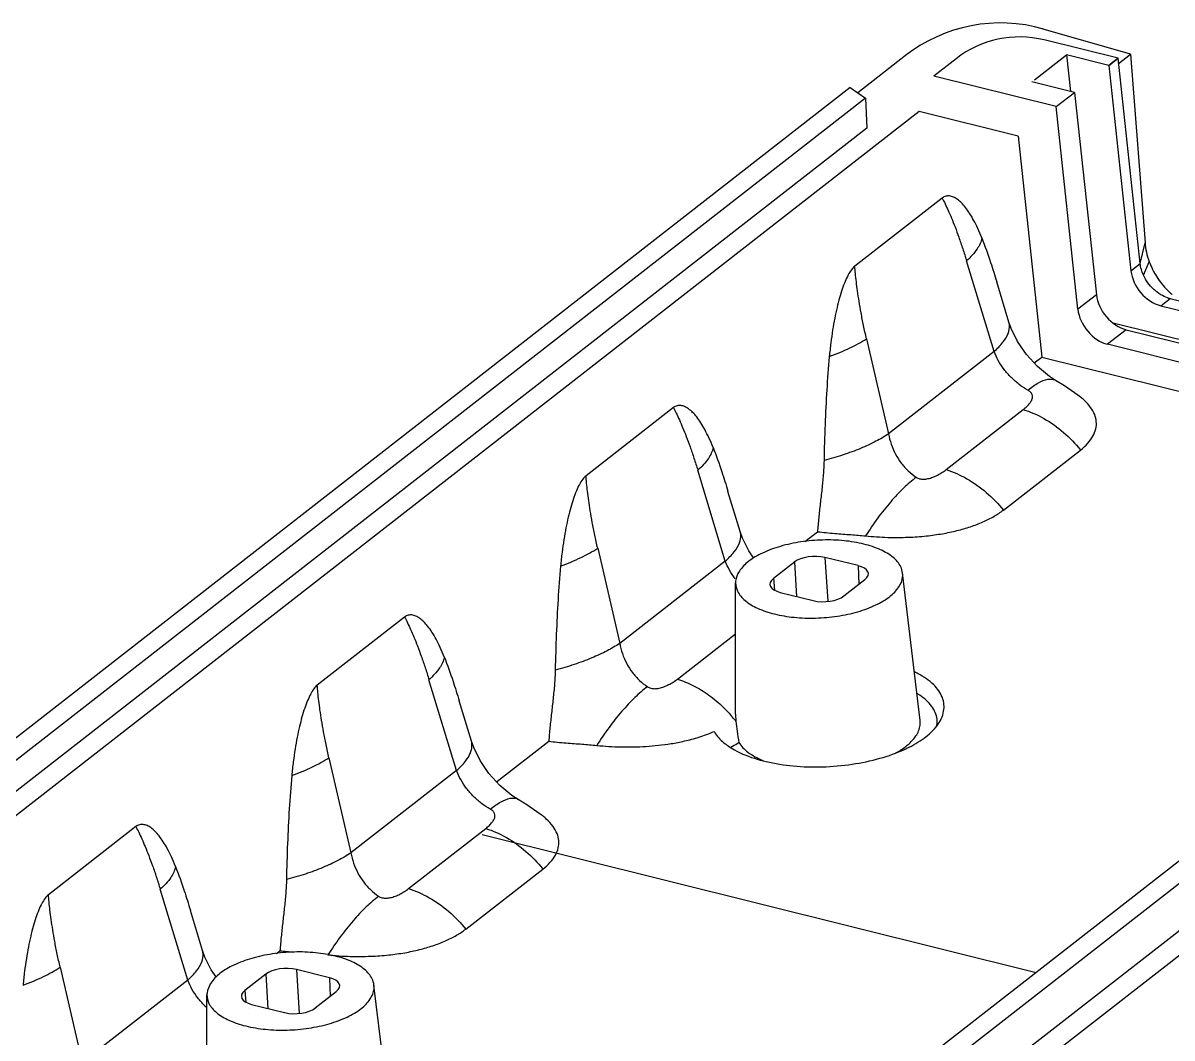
# Model space of a CAD drawing. Header units: inches. Extents: x 3700 to 4563, y 1353 to 2328.
# Drawn here: x 3989.72 to 4012.03, y 1443.1 to 1462.81 of the extents above; entities that cross this region are included whole.
import ezdxf

# ---------------------------------------------------------------- set-up
doc = ezdxf.new("R2010")
doc.units = ezdxf.units.IN
doc.header["$LTSCALE"] = 0.5
doc.layers.add('02___PRT_ALL_AXES', color=7, linetype='Continuous')
doc.layers.add('06___PRT_ALL_SURFS', color=7, linetype='Continuous')

msp = doc.modelspace()

# ---------------------------------------------------------------- linework, layer by layer
at = {"color": 7, "linetype": 'Continuous'}
for p, q in [((4011.222, 1462.207), (4009.531, 1462.696)), ((4010.981, 1462.128), (4009.549, 1462.484)), ((4007.836, 1462.12), (4007.405, 1461.784)), ((4009.357, 1461.708), (4009.983, 1462.196)), ((4010.806, 1461.991), (4009.983, 1462.196)), ((4009.983, 1462.196), (4010.061, 1461.484)), ((4011.412, 1458.143), (4010.981, 1462.128)), ((4011.222, 1462.207), (4011.505, 1458.543)), ((4010.806, 1461.991), (4011.233, 1458.003)), ((4009.782, 1461.193), (4007.405, 1461.784)), ((4010.133, 1461.466), (4009.309, 1461.671)), ((4005.781, 1461.563), (3972.814, 1435.858)), ((4010.133, 1461.466), (4010.562, 1457.537)), ((4006.076, 1461.354), (3973.24, 1435.752)), ((4006.076, 1461.354), (4006.102, 1460.769)), ((4007.119, 1461.095), (3972.877, 1434.397)), ((4009.042, 1460.616), (4007.119, 1461.095)), ((4006.102, 1460.769), (3973.276, 1435.174)), ((4009.042, 1460.616), (4009.499, 1456.325)), ((4007.568, 1459.414), (4005.871, 1458.091)), ((4011.412, 1458.143), (4011.505, 1458.543)), ((3990.968, 1428.66), (4028.793, 1458.152)), ((4008.575, 1456.432), (4008.041, 1458.197)), ((4011.233, 1458.003), (4011.412, 1458.143)), ((4011.475, 1457.918), (4011.588, 1458.175)), ((4026.525, 1457.732), (3992.265, 1431.02)), ((4026.952, 1457.626), (3992.692, 1430.913)), ((4008.863, 1457.005), (4008.627, 1457.785)), ((4010.562, 1457.537), (4010.201, 1457.255)), ((4011.812, 1457.322), (4011.991, 1457.462)), ((4011.957, 1457.472), (4011.943, 1457.476)), ((4011.991, 1457.462), (4022.748, 1454.786)), ((4011.812, 1457.322), (4022.568, 1454.646)), ((4022.017, 1454.216), (4010.888, 1456.985)), ((4011.142, 1456.856), (4010.78, 1456.574)), ((4011.142, 1456.856), (4021.953, 1454.167)), ((4006.098, 1456.682), (4006.526, 1454.834)), ((4021.591, 1453.884), (4010.78, 1456.574)), ((4008.575, 1456.432), (4006.526, 1454.834)), ((4009.354, 1456.212), (4009.499, 1456.325)), ((4009.499, 1456.325), (4021.039, 1453.454)), ((4009.77, 1455.873), (4009.77, 1455.873)), ((4002.35, 1455.345), (4000.653, 1454.022)), ((4007.645, 1454.14), (4009.142, 1455.308)), ((4008.755, 1453.353), (4010.252, 1454.521)), ((4003.645, 1452.937), (4003.645, 1452.937)), ((4004.904, 1452.743), (4005.147, 1452.933)), ((4004.697, 1452.345), (4004.29, 1452.027)), ((4004.697, 1452.345), (4004.74, 1451.677)), ((4005.934, 1452.275), (4005.292, 1452.434)), ((4005.292, 1452.434), (4005.347, 1451.583)), ((4005.934, 1452.275), (4005.946, 1451.909)), ((4004.29, 1452.027), (4004.309, 1451.801)), ((4007.139, 1449.271), (4006.799, 1452.133)), ((4003.556, 1449.391), (4003.556, 1451.94)), ((4005.66, 1451.686), (4006.067, 1452.004)), ((4004.423, 1451.756), (4005.064, 1451.597)), ((3997.131, 1451.277), (3995.435, 1449.954)), ((4003.556, 1449.391), (4003.562, 1449.251)), ((4003.137, 1449.054), (4003.146, 1449.04)), ((3998.427, 1448.868), (3998.427, 1448.868)), ((3998.917, 1448.075), (3999.929, 1448.864)), ((3999.333, 1447.736), (3999.333, 1447.736)), ((3991.913, 1447.208), (3990.216, 1445.885)), ((3998.639, 1447.051), (4009.395, 1444.376)), ((3998.318, 1445.216), (3999.816, 1446.384)), ((3993.209, 1444.8), (3993.209, 1444.8)), ((3994.641, 1444.741), (3994.711, 1444.796)), ((3994.435, 1444.343), (3994.027, 1444.025)), ((3994.435, 1444.343), (3994.478, 1443.676)), ((3995.672, 1444.273), (3995.03, 1444.433)), ((3995.03, 1444.433), (3995.085, 1443.581)), ((3995.672, 1444.273), (3995.683, 1443.908)), ((3994.027, 1444.025), (3994.047, 1443.8)), ((3995.397, 1443.685), (3995.805, 1444.002)), ((3996.877, 1441.269), (3996.536, 1444.131)), ((3993.294, 1441.386), (3993.293, 1443.938)), ((3994.115, 1443.667), (3994.115, 1443.667)), ((3994.16, 1443.755), (3994.802, 1443.595))]:
    msp.add_line(p, q, dxfattribs=at)
for p, q in [((4010.981, 1462.128), (4010.806, 1461.991)), ((4010.806, 1461.991), (4010.981, 1462.128)), ((4010.981, 1462.019), (4011.222, 1462.207)), ((4005.781, 1461.563), (4006.076, 1461.354)), ((4009.782, 1461.193), (4010.133, 1461.466)), ((4010.201, 1457.255), (4009.782, 1461.193))]:
    msp.add_line(p, q)
for points in [[(4009.417, 1456.142), (4009.205, 1456.375), (4009.031, 1456.628), (4008.908, 1456.878), (4008.863, 1457.005)], [(4009.77, 1455.873), (4009.649, 1455.951), (4009.417, 1456.142)], [(4010.255, 1455.546), (4010.2, 1455.588), (4009.942, 1455.767), (4009.77, 1455.873)]]:
    msp.add_lwpolyline(points, dxfattribs=at)
msp.add_arc((4008.698, 1459.814), 3, 73.8755, 127.9432)
for centre, radius, start, end in [((4009.066, 1460.543), 2, 76.0303, 127.9432), ((4012.135, 1458.041), 0.596, 252.6094, 256.0164), ((4012.949, 1458.626), 1.42, 229.0934, 229.6367), ((4001.466, 1447.624), 2.654, 37.8147, 40.1395), ((4008.631, 1452.416), 6.441, 211.4673, 211.6096), ((4003.722, 1449.4), 0.679, 211.9407, 214.8555), ((4004.132, 1449.815), 1.265, 232.1295, 234.9528), ((4005.706, 1451.177), 2.717, 294.5978, 295.6817), ((4004.785, 1450.177), 1.826, 247.0914, 247.7127), ((3996.066, 1457.668), 12.943, 263.9891, 265.1742)]:
    msp.add_arc(centre, radius, start, end, dxfattribs=at)
for centre, major_axis, ratio, start_param, end_param in [((4011.778, 1457.897), (-0.399, 0.513), 0.735268, 0.871588, 2.390024), ((4011.107, 1457.431), (-0.401, 0.512), 0.733649, 0.868832, 2.387268), ((4010.747, 1457.149), (-0.398, 0.514), 0.735672, 0.872284, 2.39072), ((4005.061, 1452.254), (0.431, 0.026), 0.46419, 0.977817, 2.548308), ((4005.703, 1452.094), (0.431, 0.026), 0.463928, 5.690029, 7.26052), ((4004.654, 1451.936), (0.431, 0.026), 0.463928, 2.548436, 4.118928), ((4005.296, 1451.777), (0.431, 0.026), 0.46419, -2.163776, -0.593284), ((3994.799, 1444.252), (0.431, 0.026), 0.46419, 0.977817, 2.548308), ((3995.44, 1444.093), (0.431, 0.026), 0.463928, 5.690029, 7.26052), ((3994.392, 1443.935), (0.431, 0.026), 0.463928, 2.548436, 4.118928), ((3995.033, 1443.775), (0.431, 0.026), 0.46419, -2.163776, -0.593284)]:
    msp.add_ellipse(centre, major_axis=major_axis, ratio=ratio, start_param=start_param, end_param=end_param, dxfattribs=at)
for points, start_tangent, end_tangent in [([(4008.337, 1458.639), (4008.258, 1458.825), (4008.178, 1458.985), (4008.099, 1459.12), (4008.02, 1459.231), (4007.941, 1459.32), (4007.863, 1459.388), (4007.786, 1459.433), (4007.711, 1459.454), (4007.637, 1459.449), (4007.568, 1459.414)], (-0.364623, 0.931155), (-0.788621, -0.61488)), ([(4007.568, 1459.414), (4007.623, 1459.303), (4007.683, 1459.174), (4007.748, 1459.025), (4007.817, 1458.853), (4007.89, 1458.654), (4007.967, 1458.43), (4008.041, 1458.197)], (0.461767, -0.887001), (0.289851, -0.957072)), ([(4008.337, 1458.639), (4008.246, 1458.426), (4008.041, 1458.197)], (-0.148715, -0.98888), (-0.746721, -0.665137)), ([(4008.337, 1458.639), (4008.507, 1458.165), (4008.626, 1457.789)], (0.364518, -0.931196), (0.289613, -0.957144)), ([(4011.505, 1458.543), (4011.532, 1458.366), (4011.588, 1458.175)], (0.07474, -0.997203), (0.351547, -0.93617)), ([(4005.871, 1458.091), (4005.806, 1458.021), (4005.743, 1457.921), (4005.684, 1457.795), (4005.627, 1457.645), (4005.574, 1457.475), (4005.526, 1457.287), (4005.481, 1457.08), (4005.441, 1456.852), (4005.406, 1456.604), (4005.376, 1456.334)], (-0.788621, -0.61488), (-0.093222, -0.995645)), ([(4006.098, 1456.682), (4006.041, 1456.939), (4005.993, 1457.185), (4005.954, 1457.409), (4005.924, 1457.609), (4005.901, 1457.788), (4005.883, 1457.948), (4005.871, 1458.091)], (-0.225678, 0.974202), (-0.074854, 0.997194)), ([(4011.475, 1457.918), (4011.434, 1458.028), (4011.412, 1458.143)], (-0.413037, 0.910714), (-0.107485, 0.994207)), ([(4011.588, 1458.175), (4011.734, 1457.884), (4011.944, 1457.622), (4012.019, 1457.552)], (0.351548, -0.93617), (0.755782, -0.654823)), ([(4011.943, 1457.476), (4011.811, 1457.537), (4011.675, 1457.64), (4011.561, 1457.769), (4011.475, 1457.918)], (-0.94712, 0.320881), (-0.413037, 0.910714)), ([(4008.575, 1456.432), (4008.747, 1456.613), (4008.848, 1456.786), (4008.875, 1456.945), (4008.863, 1457.005)], (0.748982, 0.662591), (-0.290844, 0.95677)), ([(4005.376, 1456.334), (4005.777, 1456.503), (4006.098, 1456.682)], (0.93732, 0.34847), (0.835142, 0.550035)), ([(4005.376, 1456.334), (4005.327, 1455.688), (4005.294, 1455.014), (4005.273, 1454.315)], (-0.092996, -0.995666), (-0.020299, -0.999794)), ([(4009.231, 1455.682), (4009.061, 1455.794), (4008.906, 1455.931), (4008.769, 1456.087), (4008.657, 1456.257), (4008.575, 1456.432)], (-0.869664, 0.493645), (-0.352361, 0.935864)), ([(4009.231, 1455.682), (4009.44, 1455.827), (4009.617, 1455.894), (4009.754, 1455.881), (4009.769, 1455.873)], (0.774291, 0.63283), (0.851321, -0.524645)), ([(4009.142, 1455.308), (4009.213, 1455.369), (4009.268, 1455.431), (4009.305, 1455.49), (4009.321, 1455.547), (4009.314, 1455.598), (4009.283, 1455.643), (4009.231, 1455.682)], (0.788603, 0.614903), (-0.869553, 0.493839)), ([(4003.119, 1454.571), (4003.04, 1454.757), (4002.96, 1454.916), (4002.881, 1455.051), (4002.802, 1455.162), (4002.723, 1455.251), (4002.644, 1455.319), (4002.567, 1455.364), (4002.492, 1455.385), (4002.419, 1455.38), (4002.35, 1455.345)], (-0.364623, 0.931155), (-0.788621, -0.61488)), ([(4010.252, 1454.521), (4010.394, 1454.652), (4010.495, 1454.791), (4010.55, 1454.933), (4010.56, 1455.072), (4010.528, 1455.209), (4010.45, 1455.348), (4010.319, 1455.492), (4010.255, 1455.546)], (0.788415, 0.615144), (-0.785653, 0.618667)), ([(4002.35, 1455.345), (4002.405, 1455.234), (4002.465, 1455.105), (4002.529, 1454.956), (4002.598, 1454.784), (4002.672, 1454.585), (4002.749, 1454.361), (4002.823, 1454.129)], (0.461767, -0.887001), (0.289851, -0.957072)), ([(4009.142, 1455.308), (4009.544, 1455.132), (4009.922, 1454.864), (4010.252, 1454.521)], (0.954829, -0.297155), (0.625545, -0.780188)), ([(4006.526, 1454.834), (4006.281, 1454.69), (4005.982, 1454.551), (4005.642, 1454.425), (4005.273, 1454.315)], (-0.827168, -0.561955), (-0.966745, -0.255743)), ([(4006.526, 1454.834), (4006.577, 1454.635), (4006.66, 1454.443), (4006.772, 1454.268), (4006.908, 1454.116), (4007.064, 1453.992)], (0.167623, -0.985851), (0.834957, -0.550315)), ([(4003.119, 1454.571), (4003.028, 1454.357), (4002.823, 1454.129)], (-0.148715, -0.98888), (-0.746721, -0.665137)), ([(4003.119, 1454.571), (4003.289, 1454.096), (4003.408, 1453.72)], (0.364518, -0.931196), (0.289613, -0.957144)), ([(4005.273, 1454.315), (4005.259, 1454.04), (4005.232, 1453.759), (4005.2, 1453.479), (4005.171, 1453.202), (4005.147, 1452.933)], (-0.020303, -0.999794), (-0.072252, -0.997386)), ([(4007.064, 1453.992), (4007.129, 1453.964), (4007.206, 1453.955), (4007.292, 1453.965), (4007.383, 1453.992), (4007.475, 1454.032), (4007.563, 1454.083), (4007.645, 1454.14)], (0.835172, -0.549989), (0.788639, 0.614857)), ([(4007.645, 1454.14), (4008.046, 1453.964), (4008.424, 1453.696), (4008.755, 1453.353)], (0.954828, -0.297158), (0.625547, -0.780187)), ([(4000.653, 1454.022), (4000.588, 1453.953), (4000.525, 1453.853), (4000.466, 1453.727), (4000.409, 1453.577), (4000.356, 1453.406), (4000.308, 1453.218), (4000.263, 1453.011), (4000.223, 1452.783), (4000.188, 1452.535), (4000.158, 1452.265)], (-0.788621, -0.61488), (-0.093222, -0.995645)), ([(4000.879, 1452.613), (4000.823, 1452.87), (4000.775, 1453.116), (4000.736, 1453.341), (4000.706, 1453.541), (4000.682, 1453.719), (4000.665, 1453.879), (4000.653, 1454.022)], (-0.225678, 0.974202), (-0.074854, 0.997194)), ([(4007.064, 1453.992), (4006.821, 1453.785), (4006.568, 1453.517), (4006.317, 1453.201), (4006.08, 1452.852)], (-0.802292, -0.596931), (-0.533559, -0.845763)), ([(4006.08, 1452.852), (4006.509, 1452.825), (4006.908, 1452.827), (4007.261, 1452.853), (4007.572, 1452.896), (4007.854, 1452.955), (4008.116, 1453.031), (4008.359, 1453.124), (4008.575, 1453.233), (4008.755, 1453.353)], (0.995093, -0.098944), (0.788826, 0.614617)), ([(4003.357, 1452.364), (4003.529, 1452.544), (4003.63, 1452.717), (4003.656, 1452.877), (4003.645, 1452.937)], (0.748982, 0.662591), (-0.290844, 0.95677)), ([(4005.147, 1452.933), (4005.482, 1452.902), (4005.794, 1452.877), (4006.08, 1452.852)], (0.9944, -0.105681), (0.995091, -0.098967)), ([(4006.798, 1452.132), (4006.762, 1452.254), (4006.617, 1452.432), (4006.373, 1452.582), (4006.048, 1452.693), (4005.664, 1452.759), (4005.247, 1452.773), (4004.825, 1452.736), (4004.427, 1452.65), (4004.08, 1452.52), (4003.808, 1452.356)], (-0.124068, 0.992274), (-0.788621, -0.61488)), ([(4000.158, 1452.265), (4000.559, 1452.435), (4000.879, 1452.613)], (0.93732, 0.34847), (0.835142, 0.550035)), ([(4000.158, 1452.265), (4000.109, 1451.619), (4000.076, 1450.946), (4000.055, 1450.246)], (-0.092996, -0.995666), (-0.020299, -0.999794)), ([(4003.808, 1452.356), (4003.63, 1452.169), (4003.557, 1451.971), (4003.556, 1451.94)], (-0.788621, -0.61488), (0.009778, -0.999952)), ([(4006.548, 1451.675), (4006.727, 1451.862), (4006.8, 1452.059), (4006.798, 1452.132)], (0.788621, 0.61488), (-0.124068, 0.992274)), ([(4003.556, 1451.94), (4003.595, 1451.777), (4003.74, 1451.599), (4003.984, 1451.449), (4004.309, 1451.337), (4004.693, 1451.272), (4005.11, 1451.258), (4005.532, 1451.295), (4005.93, 1451.381), (4006.277, 1451.511), (4006.548, 1451.675)], (0.009778, -0.999952), (0.788621, 0.61488)), ([(3997.901, 1450.502), (3997.822, 1450.688), (3997.742, 1450.848), (3997.662, 1450.982), (3997.583, 1451.094), (3997.505, 1451.183), (3997.426, 1451.251), (3997.349, 1451.295), (3997.274, 1451.317), (3997.201, 1451.312), (3997.131, 1451.277)], (-0.364623, 0.931155), (-0.788621, -0.61488)), ([(3997.131, 1451.277), (3997.187, 1451.166), (3997.247, 1451.036), (3997.311, 1450.888), (3997.38, 1450.716), (3997.454, 1450.516), (3997.531, 1450.293), (3997.604, 1450.06)], (0.461767, -0.887001), (0.289851, -0.957072)), ([(4001.307, 1450.766), (4001.063, 1450.621), (4000.764, 1450.483), (4000.424, 1450.356), (4000.055, 1450.246)], (-0.827168, -0.561955), (-0.966745, -0.255743)), ([(3997.901, 1450.502), (3997.81, 1450.288), (3997.604, 1450.06)], (-0.148715, -0.98888), (-0.746721, -0.665137)), ([(3997.901, 1450.502), (3998.071, 1450.028), (3998.19, 1449.651)], (0.364518, -0.931196), (0.289613, -0.957144)), ([(4000.055, 1450.246), (4000.041, 1449.971), (4000.013, 1449.69), (3999.982, 1449.41), (3999.952, 1449.133), (3999.929, 1448.864)], (-0.020303, -0.999794), (-0.072252, -0.997386)), ([(4002.427, 1450.072), (4002.738, 1449.944), (4003.038, 1449.761), (4003.316, 1449.527), (4003.495, 1449.335)], (0.954828, -0.297158), (0.64466, -0.764469)), ([(4007.55, 1449.302), (4007.596, 1449.446), (4007.571, 1449.712), (4007.403, 1449.961), (4007.101, 1450.175), (4007.031, 1450.21)], (0.426368, 0.90455), (-0.902175, 0.43137)), ([(3995.435, 1449.954), (3995.369, 1449.884), (3995.307, 1449.784), (3995.248, 1449.658), (3995.191, 1449.508), (3995.138, 1449.338), (3995.09, 1449.15), (3995.045, 1448.942), (3995.005, 1448.715), (3994.969, 1448.466), (3994.94, 1448.197)], (-0.788621, -0.61488), (-0.093222, -0.995645)), ([(3995.661, 1448.545), (3995.605, 1448.802), (3995.557, 1449.048), (3995.518, 1449.272), (3995.488, 1449.472), (3995.464, 1449.651), (3995.447, 1449.811), (3995.435, 1449.954)], (-0.225678, 0.974202), (-0.074854, 0.997194)), ([(4001.845, 1449.924), (4001.603, 1449.716), (4001.35, 1449.448), (4001.099, 1449.133), (4000.861, 1448.784)], (-0.802292, -0.596931), (-0.533559, -0.845763)), ([(4007.458, 1449.14), (4007.467, 1449.292), (4007.367, 1449.539), (4007.136, 1449.757), (4007.082, 1449.791)], (0.209753, 0.977754), (-0.852567, 0.522618)), ([(4003.562, 1449.252), (4003.585, 1449.06), (4003.62, 1448.841)], (0.081083, -0.996707), (0.170335, -0.985386)), ([(4006.863, 1448.765), (4007.057, 1448.967), (4007.139, 1449.179), (4007.139, 1449.271)], (0.788621, 0.61488), (-0.121594, 0.99258)), ([(4006.883, 1448.729), (4007.217, 1448.926), (4007.475, 1449.178), (4007.55, 1449.302)], (0.901168, 0.433469), (0.426368, 0.90455)), ([(4000.861, 1448.784), (4001.094, 1448.765), (4001.334, 1448.755), (4001.576, 1448.755), (4001.817, 1448.765), (4002.058, 1448.786), (4002.305, 1448.819), (4002.566, 1448.87), (4002.845, 1448.945), (4003.137, 1449.054)], (0.995093, -0.098944), (0.916379, 0.400312)), ([(4003.165, 1449.011), (4003.355, 1448.816)], (0.5713, -0.820742), (0.789234, -0.614093)), ([(3998.139, 1448.295), (3998.311, 1448.475), (3998.412, 1448.649), (3998.438, 1448.808), (3998.427, 1448.868)], (0.748982, 0.662591), (-0.290844, 0.95677)), ([(3999.929, 1448.864), (4000.264, 1448.833), (4000.576, 1448.809), (4000.861, 1448.784)], (0.9944, -0.105681), (0.995091, -0.098967)), ([(4003.405, 1448.779), (4003.538, 1448.697)], (0.81852, -0.574478), (0.875531, -0.483162)), ([(4003.464, 1448.753), (4003.497, 1448.77), (4003.62, 1448.841)], (0.890266, 0.45544), (0.849171, 0.528118)), ([(4003.538, 1448.697), (4003.7, 1448.617), (4004.15, 1448.471), (4004.676, 1448.386), (4005.244, 1448.368), (4005.818, 1448.419), (4006.36, 1448.534), (4006.837, 1448.707)], (0.875531, -0.483162), (0.909207, 0.416345)), ([(4003.62, 1448.841), (4003.797, 1448.652), (4004.074, 1448.496)], (0.517625, -0.855608), (0.921121, -0.389277)), ([(4006.667, 1448.637), (4006.863, 1448.765)], (0.876146, 0.482045), (0.788621, 0.61488)), ([(3994.94, 1448.197), (3995.341, 1448.366), (3995.661, 1448.545)], (0.93732, 0.34847), (0.835142, 0.550035)), ([(3994.94, 1448.197), (3994.891, 1447.551), (3994.857, 1446.877), (3994.837, 1446.178)], (-0.092996, -0.995666), (-0.020299, -0.999794)), ([(3998.794, 1447.545), (3999.003, 1447.689), (3999.18, 1447.757), (3999.318, 1447.744), (3999.333, 1447.735)], (0.774291, 0.63283), (0.851321, -0.524645)), ([(3999.816, 1446.384), (3999.958, 1446.514), (4000.058, 1446.654), (4000.114, 1446.796), (4000.124, 1446.935), (4000.091, 1447.072), (4000.014, 1447.211), (3999.882, 1447.355), (3999.818, 1447.409)], (0.788415, 0.615144), (-0.785653, 0.618667)), ([(3992.682, 1446.433), (3992.603, 1446.62), (3992.524, 1446.779), (3992.444, 1446.914), (3992.365, 1447.025), (3992.286, 1447.114), (3992.208, 1447.182), (3992.131, 1447.227), (3992.056, 1447.248), (3991.982, 1447.243), (3991.913, 1447.208)], (-0.364623, 0.931155), (-0.788621, -0.61488)), ([(3991.913, 1447.208), (3991.969, 1447.097), (3992.029, 1446.968), (3992.093, 1446.819), (3992.162, 1446.647), (3992.236, 1446.448), (3992.313, 1446.224), (3992.386, 1445.991)], (0.461767, -0.887001), (0.289851, -0.957072)), ([(3998.706, 1447.171), (3999.108, 1446.995), (3999.485, 1446.727), (3999.816, 1446.384)], (0.954829, -0.297155), (0.625545, -0.780188)), ([(3996.089, 1446.697), (3995.844, 1446.553), (3995.546, 1446.414), (3995.205, 1446.287), (3994.837, 1446.178)], (-0.827168, -0.561955), (-0.966745, -0.255743)), ([(3992.682, 1446.433), (3992.592, 1446.22), (3992.386, 1445.991)], (-0.148715, -0.98888), (-0.746721, -0.665137)), ([(3992.682, 1446.433), (3992.853, 1445.959), (3992.972, 1445.583)], (0.364518, -0.931196), (0.289613, -0.957144)), ([(3994.837, 1446.178), (3994.822, 1445.903), (3994.795, 1445.622), (3994.764, 1445.341), (3994.734, 1445.065), (3994.711, 1444.796)], (-0.020303, -0.999794), (-0.072252, -0.997386)), ([(3994.837, 1446.178), (3994.822, 1445.903), (3994.795, 1445.622), (3994.764, 1445.341), (3994.734, 1445.065), (3994.711, 1444.796)], (-0.020303, -0.999794), (-0.072252, -0.997386)), ([(3997.208, 1446.003), (3997.61, 1445.827), (3997.987, 1445.559), (3998.318, 1445.216)], (0.954828, -0.297158), (0.625547, -0.780187)), ([(3990.216, 1445.885), (3990.151, 1445.816), (3990.089, 1445.716), (3990.03, 1445.59), (3989.973, 1445.44), (3989.92, 1445.269), (3989.871, 1445.081), (3989.827, 1444.874), (3989.787, 1444.646), (3989.751, 1444.398), (3989.722, 1444.128)], (-0.788621, -0.61488), (-0.093222, -0.995645)), ([(3990.443, 1444.476), (3990.387, 1444.733), (3990.338, 1444.979), (3990.3, 1445.203), (3990.269, 1445.404), (3990.246, 1445.582), (3990.229, 1445.742), (3990.216, 1445.885)], (-0.225678, 0.974202), (-0.074854, 0.997194)), ([(3996.627, 1445.855), (3996.385, 1445.648), (3996.132, 1445.38), (3995.881, 1445.064), (3995.643, 1444.715)], (-0.802292, -0.596931), (-0.533559, -0.845763)), ([(3995.643, 1444.715), (3996.073, 1444.688), (3996.472, 1444.69), (3996.824, 1444.715), (3997.136, 1444.759), (3997.418, 1444.818), (3997.679, 1444.894), (3997.923, 1444.987), (3998.138, 1445.096), (3998.318, 1445.216)], (0.995093, -0.098944), (0.788826, 0.614617)), ([(3992.921, 1444.227), (3993.092, 1444.407), (3993.194, 1444.58), (3993.22, 1444.739), (3993.209, 1444.799)], (0.748982, 0.662591), (-0.290844, 0.95677)), ([(3996.536, 1444.131), (3996.5, 1444.252), (3996.354, 1444.431), (3996.111, 1444.581), (3995.786, 1444.692), (3995.401, 1444.757), (3994.984, 1444.772), (3994.562, 1444.734), (3994.164, 1444.648), (3993.818, 1444.519), (3993.546, 1444.355)], (-0.124068, 0.992274), (-0.788621, -0.61488)), ([(3989.722, 1444.128), (3990.123, 1444.297), (3990.443, 1444.476)], (0.93732, 0.34847), (0.835142, 0.550035)), ([(3993.546, 1444.355), (3993.368, 1444.168), (3993.295, 1443.97), (3993.293, 1443.938)], (-0.788621, -0.61488), (0.009778, -0.999952)), ([(3996.286, 1443.673), (3996.464, 1443.86), (3996.537, 1444.058), (3996.536, 1444.131)], (0.788621, 0.61488), (-0.124068, 0.992274)), ([(3993.293, 1443.938), (3993.332, 1443.775), (3993.478, 1443.597), (3993.721, 1443.447), (3994.046, 1443.336), (3994.43, 1443.271), (3994.848, 1443.256), (3995.27, 1443.293), (3995.668, 1443.38), (3996.014, 1443.509), (3996.286, 1443.673)], (0.009778, -0.999952), (0.788621, 0.61488))]:
    msp.add_spline(points, degree=3, dxfattribs=dict(at, start_tangent=start_tangent, end_tangent=end_tangent))
at = {"layer": '02___PRT_ALL_AXES', "color": 7, "linetype": 'Continuous'}
for p, q in [((4006.853, 1462.18), (4005.928, 1461.458)), ((3991.559, 1428.642), (4029.133, 1457.938))]:
    msp.add_line(p, q, dxfattribs=at)
at = {"layer": '06___PRT_ALL_SURFS', "color": 7, "linetype": 'Continuous'}
for p, q in [((4003.357, 1452.364), (4002.823, 1454.129)), ((4003.645, 1452.937), (4003.409, 1453.716)), ((4000.879, 1452.613), (4001.307, 1450.766)), ((4003.357, 1452.364), (4001.307, 1450.766)), ((4002.427, 1450.072), (4003.556, 1450.952)), ((3998.139, 1448.295), (3997.604, 1450.06)), ((3998.427, 1448.868), (3998.191, 1449.648)), ((3995.661, 1448.545), (3996.089, 1446.697)), ((3998.139, 1448.295), (3996.089, 1446.697)), ((3997.208, 1446.003), (3998.706, 1447.171)), ((3992.921, 1444.227), (3992.386, 1445.991)), ((3993.209, 1444.8), (3992.973, 1445.579)), ((3990.443, 1444.476), (3990.871, 1442.628)), ((3992.921, 1444.227), (3990.871, 1442.628))]:
    msp.add_line(p, q, dxfattribs=at)
for points in [[(4003.907, 1452.424), (4003.813, 1452.56), (4003.69, 1452.81), (4003.645, 1452.937)], [(3999.333, 1447.736), (3999.213, 1447.814), (3998.981, 1448.005), (3998.769, 1448.238), (3998.595, 1448.491), (3998.472, 1448.741), (3998.427, 1448.868)], [(3999.818, 1447.409), (3999.763, 1447.451), (3999.505, 1447.629), (3999.333, 1447.736)], [(3993.469, 1444.288), (3993.377, 1444.423), (3993.254, 1444.673), (3993.209, 1444.8)]]:
    msp.add_lwpolyline(points, dxfattribs=at)
for points, start_tangent, end_tangent in [([(4003.551, 1452.019), (4003.439, 1452.188), (4003.357, 1452.364)], (-0.606638, 0.794978), (-0.352361, 0.935864)), ([(4001.307, 1450.766), (4001.359, 1450.566), (4001.442, 1450.374), (4001.554, 1450.199), (4001.69, 1450.047), (4001.845, 1449.924)], (0.167623, -0.985851), (0.834957, -0.550315)), ([(4001.845, 1449.924), (4001.911, 1449.895), (4001.988, 1449.886), (4002.074, 1449.896), (4002.165, 1449.923), (4002.256, 1449.964), (4002.345, 1450.014), (4002.427, 1450.072)], (0.835172, -0.549989), (0.788639, 0.614857)), ([(3998.794, 1447.545), (3998.625, 1447.657), (3998.469, 1447.794), (3998.333, 1447.95), (3998.221, 1448.12), (3998.139, 1448.295)], (-0.869664, 0.493645), (-0.352361, 0.935864)), ([(3998.706, 1447.171), (3998.776, 1447.232), (3998.832, 1447.294), (3998.869, 1447.353), (3998.885, 1447.409), (3998.877, 1447.461), (3998.847, 1447.506), (3998.794, 1447.545)], (0.788603, 0.614903), (-0.869553, 0.493839)), ([(3996.089, 1446.697), (3996.14, 1446.497), (3996.224, 1446.306), (3996.336, 1446.131), (3996.472, 1445.979), (3996.627, 1445.855)], (0.167623, -0.985851), (0.834957, -0.550315)), ([(3996.627, 1445.855), (3996.692, 1445.826), (3996.77, 1445.818), (3996.856, 1445.828), (3996.947, 1445.855), (3997.038, 1445.895), (3997.127, 1445.946), (3997.208, 1446.003)], (0.835172, -0.549989), (0.788639, 0.614857))]:
    msp.add_spline(points, degree=3, dxfattribs=dict(at, start_tangent=start_tangent, end_tangent=end_tangent))
msp.add_open_spline([(3993.293, 1443.685), (3993.279, 1443.698), (3993.215, 1443.76), (3993.112, 1443.878), (3993, 1444.046), (3992.943, 1444.166), (3992.921, 1444.227)], degree=3, knots=[0.3518214, 0.3518214, 0.3518214, 0.3518214, 0.4105148, 0.617734, 0.820775, 1.0145278, 1.0145278, 1.0145278, 1.0145278], dxfattribs=at)

doc.saveas('drawing.dxf')
